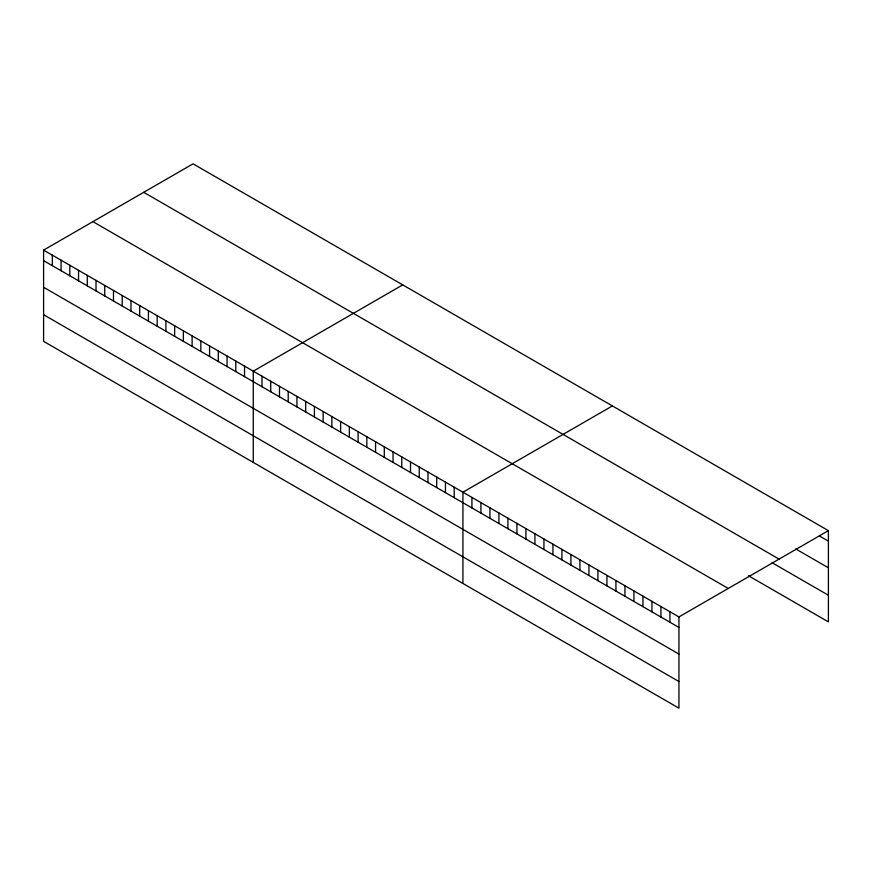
<?xml version="1.0" encoding="UTF-8"?>
<svg xmlns="http://www.w3.org/2000/svg" width="872" height="872" viewBox="0 0 872 872"><rect width="100%" height="100%" fill="white"/><g stroke="black" fill="none" stroke-linecap="round" stroke-linejoin="round"><path stroke-width="1.31" d="M43.6 250.122L678.939 616.929L678.939 708.173L43.6 341.355L43.6 250.122L193.061 163.827L828.4 530.645L828.4 621.878L748.514 575.76M402.722 284.882L253.262 371.167L253.262 462.411M612.384 405.927L462.923 492.211L462.923 583.455M678.939 616.929L828.4 530.645M819.397 535.953L828.4 541.152M795.776 548.957L828.4 567.792M143.738 192.309L779.078 559.116M772.145 562.767L828.4 595.238M92.923 221.641L728.262 588.458M43.6 260.63L678.939 627.437M43.6 287.27L678.939 654.076M43.6 314.716L678.939 681.533M669.936 611.73L669.936 622.237M660.943 606.541L660.943 617.049M651.94 601.342L651.94 611.85M642.937 596.143L642.937 606.65M633.933 590.943L633.933 601.451M624.941 585.755L624.941 596.263M615.937 580.556L615.937 591.063M606.934 575.357L606.934 585.864M597.93 570.157L597.93 580.665M588.938 564.969L588.938 575.476M579.934 559.769L579.934 570.277M570.931 554.57L570.931 565.078M561.928 549.371L561.928 559.879M552.935 544.183L552.935 554.69M543.932 538.983L543.932 549.491M534.928 533.784L534.928 544.292M525.925 528.585L525.925 539.103M516.933 523.396L516.933 533.904M507.929 518.197L507.929 528.705M498.926 512.998L498.926 523.505M489.922 507.798L489.922 518.317M480.93 502.61L480.93 513.118M471.926 497.411L471.926 507.918M454.192 487.175L454.192 497.683M445.45 482.129L445.45 492.636M436.719 477.082L436.719 487.59M427.978 472.035L427.978 482.543M419.247 467L419.247 477.507M410.505 461.953L410.505 472.461M401.774 456.906L401.774 467.414M393.043 451.86L393.043 462.378M384.301 446.824L384.301 457.331M375.57 441.777L375.57 452.285M366.829 436.73L366.829 447.238M358.098 431.695L358.098 442.202M349.356 426.648L349.356 437.155M340.625 421.601L340.625 432.109M331.883 416.554L331.883 427.073M323.152 411.519L323.152 422.026M314.411 406.472L314.411 416.98M305.68 401.425L305.68 411.933M296.938 396.389L296.938 406.897M288.207 391.343L288.207 401.85M279.476 386.296L279.476 396.804M270.734 381.249L270.734 391.757M262.003 376.214L262.003 386.721M244.531 366.12L244.531 376.628M235.789 361.084L235.789 371.592M227.058 356.038L227.058 366.545M218.316 350.991L218.316 361.498M209.585 345.944L209.585 356.452M200.843 340.908L200.843 351.416M192.113 335.862L192.113 346.369M183.371 330.815L183.371 341.323M174.64 325.768L174.64 336.287M165.898 320.733L165.898 331.24M157.167 315.686L157.167 326.193M148.436 310.639L148.436 321.147M139.694 305.603L139.694 316.111M130.964 300.557L130.964 311.064M122.222 295.51L122.222 306.018M113.491 290.463L113.491 300.971M104.749 285.427L104.749 295.935M96.018 280.381L96.018 290.888M87.276 275.334L87.276 285.842M78.545 270.298L78.545 280.806M69.804 265.252L69.804 275.759M61.073 260.205L61.073 270.712M52.331 255.158L52.331 265.666"/></g></svg>
